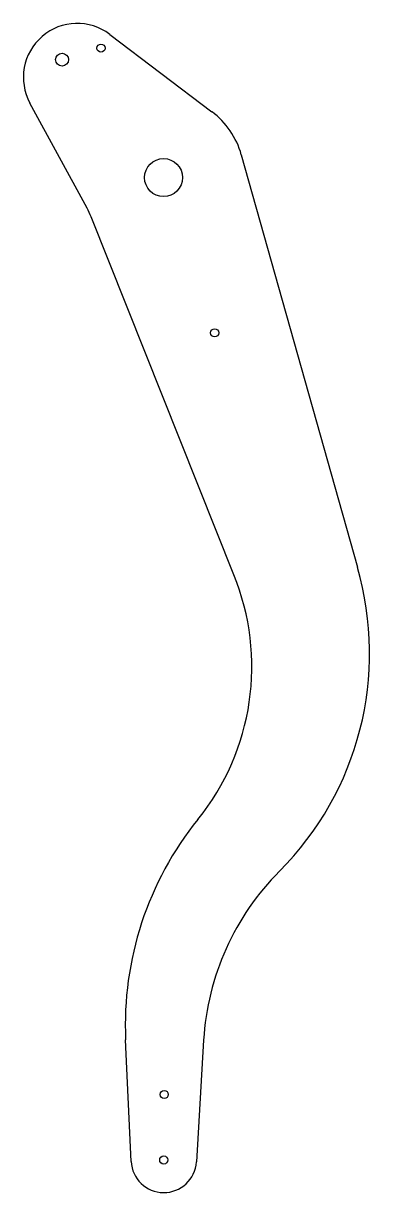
# Model space of a CAD drawing. Header units: millimetres. Extents: x -109 to 160, y -451 to 458.
import ezdxf

# ---------------------------------------------------------------- set-up
doc = ezdxf.new("R2010")
doc.units = ezdxf.units.MM
doc.layers.add('CutProfile', color=7, linetype='CONTINUOUS')

msp = doc.modelspace()

# ---------------------------------------------------------------- linework, layer by layer
at = {"layer": 'CutProfile'}
for p, q in [((-41.7, 449.28), (37.64, 389.15)), ((-59.4, 314.31), (-103.82, 395.83)), ((60.41, 355.75), (150.62, 35.22)), ((54.57, 29.42), (-56.17, 307.43)), ((-25.22, -426.28), (-29.5, -331.73)), ((31.14, -332.17), (25.5, -426.65))]:
    msp.add_line(p, q, dxfattribs=at)
for centre, radius in [((-48.62, 438.59), 3.17), ((-78.84, 429.62), 5), ((0, 338), 14.77), ((39.72, 217.36), 3.17), ((0.52, -374.34), 3.17), ((0.15, -425.14), 3.17)]:
    msp.add_circle(centre, radius, dxfattribs=at)
for centre, radius, start, end in [((-67.02, 415.88), 41.91, 52.84338, -151.41694), ((-0.71, 338.54), 63.5, 15.719, 52.84338), ((-115.17, 283.93), 63.5, 21.719, 28.58306), ((-120.05, -42.03), 188.67, -38.94314, 22.25438), ((-79.34, -31.57), 239.47, -44.94314, 16.19421), ((224.25, -320.27), 254, 141.05686, -177.41348), ((233.98, -344.27), 203.2, 135.05686, 176.58652), ((0.15, -425.14), 25.4, -177.41348, -3.41348)]:
    msp.add_arc(centre, radius, start, end, dxfattribs=at)

doc.saveas('drawing.dxf')
